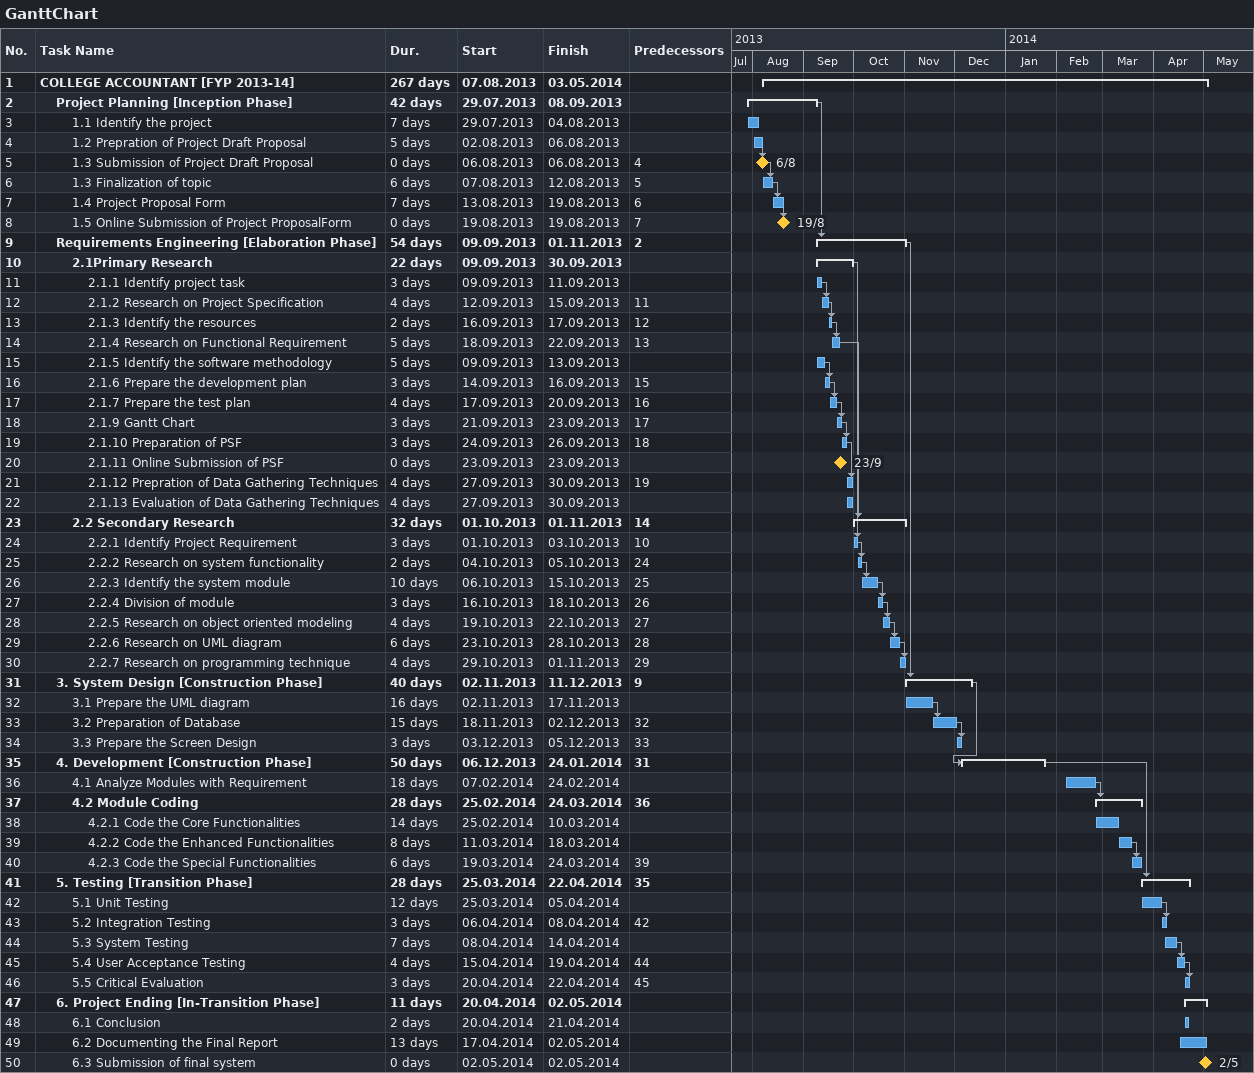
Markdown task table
GanttChart

| ID | Level | Task | Duration | Start | Finish | Predecessors |
|---|---|---|---|---|---|---|
| 1 | 1 | **COLLEGE ACCOUNTANT [FYP 2013-14]** | 267d | 2013-08-07 | 2014-05-03 |  |
| 2 | 2 | **Project Planning [Inception Phase]** | 42d | 2013-07-29 | 2013-09-08 |  |
| 3 | 3 | 1.1 Identify the project | 7d | 2013-07-29 | 2013-08-04 |  |
| 4 | 3 | 1.2 Prepration of Project Draft Proposal | 5d | 2013-08-02 | 2013-08-06 |  |
| 5 | 3 | 1.3 Submission of Project Draft Proposal | 0d | 2013-08-06 | 2013-08-06 | 4 |
| 6 | 3 | 1.3 Finalization of topic | 6d | 2013-08-07 | 2013-08-12 | 5 |
| 7 | 3 | 1.4 Project Proposal Form | 7d | 2013-08-13 | 2013-08-19 | 6 |
| 8 | 3 | 1.5 Online Submission of Project ProposalForm | 0d | 2013-08-19 | 2013-08-19 | 7 |
| 9 | 2 | **Requirements Engineering [Elaboration Phase]** | 54d | 2013-09-09 | 2013-11-01 | 2 |
| 10 | 3 | **2.1Primary Research** | 22d | 2013-09-09 | 2013-09-30 |  |
| 11 | 4 | 2.1.1 Identify project task | 3d | 2013-09-09 | 2013-09-11 |  |
| 12 | 4 | 2.1.2 Research on Project Specification | 4d | 2013-09-12 | 2013-09-15 | 11 |
| 13 | 4 | 2.1.3 Identify the resources | 2d | 2013-09-16 | 2013-09-17 | 12 |
| 14 | 4 | 2.1.4 Research on Functional Requirement | 5d | 2013-09-18 | 2013-09-22 | 13 |
| 15 | 4 | 2.1.5 Identify the software methodology | 5d | 2013-09-09 | 2013-09-13 |  |
| 16 | 4 | 2.1.6 Prepare the development plan | 3d | 2013-09-14 | 2013-09-16 | 15 |
| 17 | 4 | 2.1.7 Prepare the test plan | 4d | 2013-09-17 | 2013-09-20 | 16 |
| 18 | 4 | 2.1.9 Gantt Chart | 3d | 2013-09-21 | 2013-09-23 | 17 |
| 19 | 4 | 2.1.10 Preparation of PSF | 3d | 2013-09-24 | 2013-09-26 | 18 |
| 20 | 4 | 2.1.11 Online Submission of PSF | 0d | 2013-09-23 | 2013-09-23 |  |
| 21 | 4 | 2.1.12 Prepration of Data Gathering Techniques | 4d | 2013-09-27 | 2013-09-30 | 19 |
| 22 | 4 | 2.1.13 Evaluation of Data Gathering Techniques | 4d | 2013-09-27 | 2013-09-30 |  |
| 23 | 3 | **2.2 Secondary Research** | 32d | 2013-10-01 | 2013-11-01 | 14 |
| 24 | 4 | 2.2.1 Identify Project Requirement | 3d | 2013-10-01 | 2013-10-03 | 10 |
| 25 | 4 | 2.2.2 Research on system functionality | 2d | 2013-10-04 | 2013-10-05 | 24 |
| 26 | 4 | 2.2.3 Identify the system module | 10d | 2013-10-06 | 2013-10-15 | 25 |
| 27 | 4 | 2.2.4 Division of module | 3d | 2013-10-16 | 2013-10-18 | 26 |
| 28 | 4 | 2.2.5 Research on object oriented modeling | 4d | 2013-10-19 | 2013-10-22 | 27 |
| 29 | 4 | 2.2.6 Research on UML diagram | 6d | 2013-10-23 | 2013-10-28 | 28 |
| 30 | 4 | 2.2.7 Research on programming technique | 4d | 2013-10-29 | 2013-11-01 | 29 |
| 31 | 2 | **3. System Design [Construction Phase]** | 40d | 2013-11-02 | 2013-12-11 | 9 |
| 32 | 3 | 3.1 Prepare the UML diagram | 16d | 2013-11-02 | 2013-11-17 |  |
| 33 | 3 | 3.2 Preparation of Database | 15d | 2013-11-18 | 2013-12-02 | 32 |
| 34 | 3 | 3.3 Prepare the Screen Design | 3d | 2013-12-03 | 2013-12-05 | 33 |
| 35 | 2 | **4. Development [Construction Phase]** | 50d | 2013-12-06 | 2014-01-24 | 31 |
| 36 | 3 | 4.1 Analyze Modules with Requirement | 18d | 2014-02-07 | 2014-02-24 |  |
| 37 | 3 | **4.2 Module Coding** | 28d | 2014-02-25 | 2014-03-24 | 36 |
| 38 | 4 | 4.2.1 Code the Core Functionalities | 14d | 2014-02-25 | 2014-03-10 |  |
| 39 | 4 | 4.2.2 Code the Enhanced Functionalities | 8d | 2014-03-11 | 2014-03-18 |  |
| 40 | 4 | 4.2.3 Code the Special Functionalities | 6d | 2014-03-19 | 2014-03-24 | 39 |
| 41 | 2 | **5. Testing [Transition Phase]** | 28d | 2014-03-25 | 2014-04-22 | 35 |
| 42 | 3 | 5.1 Unit Testing | 12d | 2014-03-25 | 2014-04-05 |  |
| 43 | 3 | 5.2 Integration Testing | 3d | 2014-04-06 | 2014-04-08 | 42 |
| 44 | 3 | 5.3 System Testing | 7d | 2014-04-08 | 2014-04-14 |  |
| 45 | 3 | 5.4 User Acceptance Testing | 4d | 2014-04-15 | 2014-04-19 | 44 |
| 46 | 3 | 5.5 Critical Evaluation | 3d | 2014-04-20 | 2014-04-22 | 45 |
| 47 | 2 | **6. Project Ending [In-Transition Phase]** | 11d | 2014-04-20 | 2014-05-02 |  |
| 48 | 3 | 6.1 Conclusion | 2d | 2014-04-20 | 2014-04-21 |  |
| 49 | 3 | 6.2 Documenting the Final Report | 13d | 2014-04-17 | 2014-05-02 |  |
| 50 | 3 | 6.3 Submission of final system | 0d | 2014-05-02 | 2014-05-02 |  |
